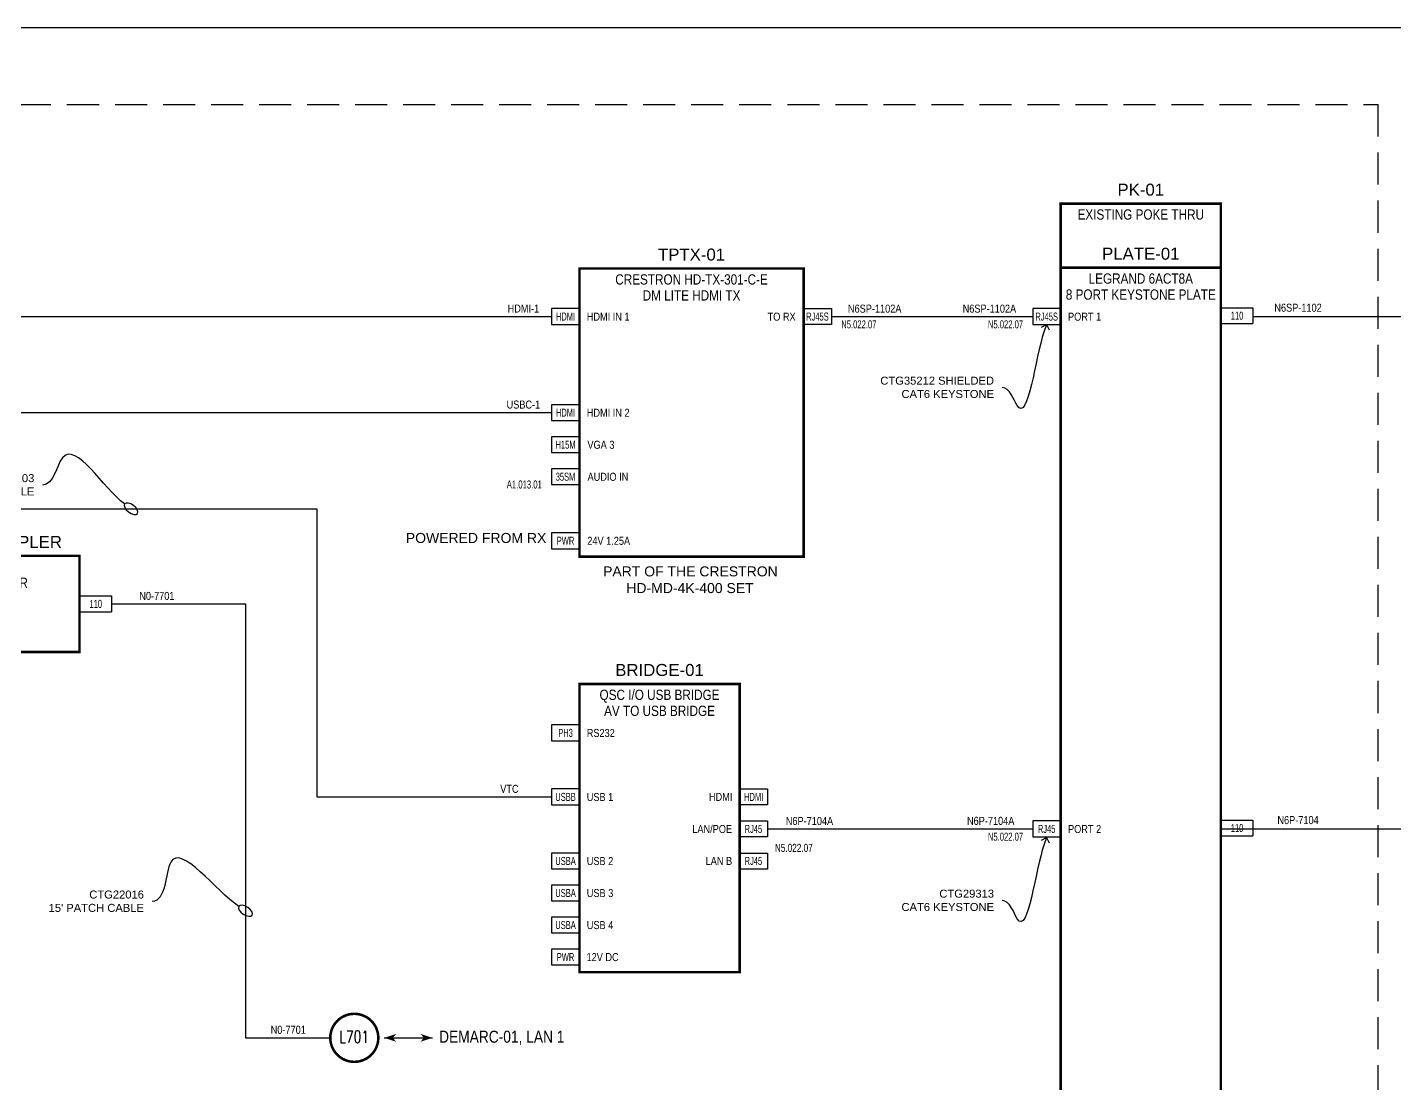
# Model space of a CAD drawing. Extents: x 0 to 120, y 0 to 39.
# Drawn here: x 8.58 to 19.26, y 21.05 to 29.3 of the extents above; entities that cross this region are included whole.
import ezdxf
from ezdxf import colors
from ezdxf.entities.mleader import LeaderData, LeaderLine
from ezdxf.enums import TextEntityAlignment as Align
from ezdxf.math import Vec2, Vec3

# ---------------------------------------------------------------- set-up
doc = ezdxf.new("R2010")
doc.units = 0
doc.header["$MEASUREMENT"] = 0
doc.linetypes.add('HIDDEN', pattern=[0.375, 0.25, -0.125])
doc.layers.get('0').update_dxf_attribs({"linetype": 'CONTINUOUS'})
doc.layers.get('DEFPOINTS').update_dxf_attribs({"linetype": 'CONTINUOUS'})
for name, color, linetype in [('AV-Func-AudL', 170, 'CONTINUOUS'), ('AV-Func-Ctrl', 210, 'CONTINUOUS'), ('AV-Func-Data', 212, 'CONTINUOUS'), ('AV-Func-DLAN', 214, 'CONTINUOUS'), ('AV-Func-DLAN @ 1', 214, 'CONTINUOUS'), ('AV-Func-Powr', 42, 'CONTINUOUS'), ('AV-Func-VidD', 103, 'CONTINUOUS'), ('AV-Func-VidH', 105, 'CONTINUOUS'), ('CABLE-NUM', 7, 'CONTINUOUS'), ('Cable_Riser', 7, 'HIDDEN'), ('Con-Detail', 9, 'CONTINUOUS'), ('DEVICE-NUM', 7, 'CONTINUOUS'), ('TEXT-MEDIUM', 1, 'CONTINUOUS')]:
    doc.layers.add(name, color=color, linetype=linetype)
doc.styles.add('Cable Number', font='ARIALN.TTF')
doc.styles.add('ConDetail', font='swisscl.ttf', dxfattribs={"width": 0.75, "height": 0.0625})
doc.styles.add('Connection Detail', font='swisscl.ttf')
doc.styles.add('DimText', font='romans.shx')
doc.styles.add('NARROW', font='ARIALN.TTF')
doc.styles.add('SIMPLEX', font='SIMPLEX')
doc.styles.get("Standard").update_dxf_attribs({"font": 'arial.ttf'})

# ---------------------------------------------------------------- blocks, each defined once
blk = doc.blocks.new('*U29')
at = {"layer": 'CABLE-NUM', "style": 'Cable Number'}
blk.add_attdef('CABLE-NUM', text='', height=0.0625, dxfattribs=at).set_placement((0.336, 0.062), align=Align.MIDDLE_CENTER)
blk = doc.blocks.new('*U32')
at = {"layer": 'CABLE-NUM', "style": 'Cable Number'}
blk.add_attdef('CABLE-NUM', text='', height=0.0625, dxfattribs=at).set_placement((-0.219, 0.063), align=Align.MIDDLE_CENTER)
blk = doc.blocks.new('*U35')
at = {"const_width": 0.02}
blk.add_lwpolyline([(0, 0.375), (1.75, 0.375), (1.75, -1.875), (0, -1.875)], close=True, dxfattribs=at)
for p in [(0, 0), (1.75, 0), (0, -0.25), (1.75, -0.25), (0, -0.5), (1.75, -0.5), (0, -0.75), (1.75, -0.75), (0, -1), (1.75, -1), (0, -1.25), (1.75, -1.25), (0, -1.5), (1.75, -1.5), (0, -1.75), (1.75, -1.75)]:
    blk.add_point(p)
blk.add_attdef('DEVICE', text='', height=0.0938).set_placement((0.875, 0.4375), align=Align.CENTER)
at = {"style": 'NARROW'}
for tag, p in [('MODEL', (0.875, 0.25)), ('DESC', (0.875, 0.125))]:
    blk.add_attdef(tag, text='', height=0.08, dxfattribs=at).set_placement(p, align=Align.CENTER)
for tag, p in [('INPUT1', (0.0625, 0)), ('INPUT2', (0.0625, -0.25)), ('INPUT3', (0.0625, -0.5)), ('INPUT4', (0.0625, -0.75)), ('INPUT5', (0.0625, -1)), ('INPUT6', (0.0625, -1.25)), ('INPUT7', (0.0625, -1.5)), ('INPUT8', (0.0625, -1.75))]:
    blk.add_attdef(tag, text='', height=0.0625, dxfattribs=at).set_placement(p, align=Align.MIDDLE_LEFT)
for tag, p in [('OUTPUT1', (1.6875, 0)), ('OUTPUT2', (1.6875, -0.25)), ('OUTPUT3', (1.6875, -0.5)), ('OUTPUT4', (1.6875, -0.75)), ('OUTPUT5', (1.6875, -1)), ('OUTPUT6', (1.6875, -1.25)), ('OUTPUT7', (1.6875, -1.5)), ('OUTPUT8', (1.6875, -1.75))]:
    blk.add_attdef(tag, text='', height=0.0625, dxfattribs=at).set_placement(p, align=Align.MIDDLE_RIGHT)
blk = doc.blocks.new('*U37')
for p, q in [((0, 0.062), (0.219, 0.062)), ((0, -0.031), (0, 0.031)), ((0.031, 0.062), (0.188, 0.062)), ((0.219, 0.031), (0.219, -0.031)), ((0.219, -0.062), (0, -0.062)), ((0.188, -0.062), (0.031, -0.062))]:
    blk.add_line(p, q)
for points in [[(0, 0.062), (0, -0.062)], [(0.219, 0.062), (0.219, -0.062)]]:
    blk.add_lwpolyline(points)
at = {"style": 'Connection Detail', "width": 0.75}
blk.add_attdef('CONNECTOR', text='', height=0.0625, dxfattribs=at).set_placement((0.106, 0), align=Align.MIDDLE_CENTER)
at = {"layer": 'Con-Detail', "style": 'ConDetail', "width": 0.716609}
blk.add_attdef('CON-DETAIL', text='', height=0.0625, dxfattribs=at).set_placement((0.294, -0.092), (0.569, -0.092), align=Align.FIT)
at = {"layer": 'DEVICE-NUM', "style": 'NARROW'}
blk.add_attdef('DEVICE', text='', height=0.0625, dxfattribs=at).set_placement((-0.062, 0.031), align=Align.TOP_RIGHT)
blk = doc.blocks.new('Connector V5')
for p, q in [((0, 0.062), (-0.219, 0.062)), ((-0.219, 0.031), (-0.219, -0.031)), ((-0.031, 0.062), (-0.188, 0.062)), ((0, -0.031), (0, 0.031)), ((-0.219, -0.062), (0, -0.062)), ((-0.188, -0.062), (-0.031, -0.062))]:
    blk.add_line(p, q)
for points in [[(-0.219, 0.062), (-0.219, -0.062)], [(0, 0.062), (0, -0.062)]]:
    blk.add_lwpolyline(points)
at = {"style": 'Connection Detail', "width": 0.75}
blk.add_attdef('CONNECTOR', text='', height=0.0625, dxfattribs=at).set_placement((-0.109, 0), align=Align.MIDDLE_CENTER)
at = {"layer": 'Con-Detail', "style": 'ConDetail', "width": 0.716609}
blk.add_attdef('CON-DETAIL', text='', height=0.0625, dxfattribs=at).set_placement((-0.569, -0.092), (-0.294, -0.092), align=Align.FIT)
at = {"layer": 'DEVICE-NUM', "style": 'NARROW'}
blk.add_attdef('DEVICE', text='', height=0.0625, dxfattribs=at).set_placement((0.062, 0.031), align=Align.TOP_LEFT)
blk = doc.blocks.new('*U79')
at = {"const_width": 0.02}
blk.add_lwpolyline([(0, 0.382), (1.25, 0.382), (1.25, -1.868), (0, -1.868)], close=True, dxfattribs=at)
for p in [(1.25, 0), (1.25, -0.25), (1.25, -0.5), (1.25, -0.75), (1.25, -1), (1.25, -1.25), (1.25, -1.5), (1.25, -1.75)]:
    blk.add_point(p)
at = {"layer": 'DEFPOINTS'}
for p in [(0, 0), (0, -0.25), (0, -0.5), (0, -0.75), (0, -1), (0, -1.25), (0, -1.5), (0, -1.75)]:
    blk.add_point(p, dxfattribs=at)
blk.add_attdef('DEVICE', text='', height=0.0938).set_placement((0.625, 0.444), align=Align.CENTER)
at = {"style": 'NARROW'}
for tag, p in [('MODEL', (0.625, 0.257)), ('DESC', (0.625, 0.132))]:
    blk.add_attdef(tag, text='', height=0.08, dxfattribs=at).set_placement(p, align=Align.CENTER)
for tag, p in [('INPUT1', (0.062, 0.007)), ('INPUT2', (0.062, -0.243)), ('INPUT3', (0.062, -0.493)), ('INPUT4', (0.062, -0.743)), ('INPUT5', (0.062, -0.993)), ('INPUT6', (0.062, -1.243)), ('INPUT7', (0.062, -1.493)), ('INPUT8', (0.062, -1.743))]:
    blk.add_attdef(tag, text='', height=0.0625, dxfattribs=at).set_placement(p, align=Align.MIDDLE_LEFT)
for tag, p in [('OUTPUT1', (1.187, 0.007)), ('OUTPUT2', (1.187, -0.243)), ('OUTPUT3', (1.187, -0.493)), ('OUTPUT4', (1.187, -0.743)), ('OUTPUT5', (1.187, -0.993)), ('OUTPUT6', (1.187, -1.243)), ('OUTPUT7', (1.187, -1.493)), ('OUTPUT8', (1.187, -1.743))]:
    blk.add_attdef(tag, text='', height=0.0625, dxfattribs=at).set_placement(p, align=Align.MIDDLE_RIGHT)
blk = doc.blocks.new('Connector-G')
for p, q in [((0, 0.062), (-0.219, 0.062)), ((-0.031, 0.062), (-0.188, 0.062)), ((-0.219, -0.062), (0, -0.062)), ((-0.188, -0.062), (-0.031, -0.062))]:
    blk.add_line(p, q)
for points in [[(-0.219, 0.062), (-0.219, -0.062)], [(0, 0.062), (0, -0.062)]]:
    blk.add_lwpolyline(points)
at = {"style": 'DimText'}
blk.add_text('KMM V1.0 (C)', height=9.999999999999999e-52, dxfattribs=at).set_placement((-0.219, 0.062))
at = {"style": 'Connection Detail', "width": 0.75}
blk.add_attdef('CONNECTOR', text='', height=0.0625, dxfattribs=at).set_placement((-0.109, 0), align=Align.MIDDLE_CENTER)
at = {"style": 'Connection Detail'}
blk.add_attdef('CON-DETAIL', text='', height=0.0625, dxfattribs=at).set_placement((-0.281, -0.116), align=Align.TOP_RIGHT)
at = {"layer": 'CABLE-NUM', "style": 'NARROW'}
blk.add_attdef('DEVICE', text='', height=0.0625, dxfattribs=at).set_placement((0.062, 0.031), align=Align.TOP_LEFT)
blk = doc.blocks.new('*U45')
for p, q in [((0, 0.062), (0.219, 0.062)), ((0.031, 0.062), (0.188, 0.062)), ((0.219, -0.063), (0, -0.063)), ((0.188, -0.063), (0.031, -0.063))]:
    blk.add_line(p, q)
for points in [[(0, 0.062), (0, -0.063)], [(0.219, 0.062), (0.219, -0.063)]]:
    blk.add_lwpolyline(points)
at = {"style": 'DimText'}
blk.add_text('KMM V1.0 (C)', height=9.999999999999999e-52, dxfattribs=at).set_placement((0.219, 0.062))
at = {"style": 'Connection Detail', "width": 0.75}
blk.add_attdef('CONNECTOR', text='', height=0.0625, dxfattribs=at).set_placement((0.106, 0), align=Align.MIDDLE_CENTER)
at = {"style": 'Connection Detail'}
blk.add_attdef('CON-DETAIL', text='', height=0.0625, dxfattribs=at).set_placement((0.281, -0.116), align=Align.TOP_LEFT)
at = {"layer": 'CABLE-NUM', "style": 'NARROW'}
blk.add_attdef('DEVICE', text='', height=0.0625, dxfattribs=at).set_placement((-0.063, 0.031), align=Align.TOP_RIGHT)
blk = doc.blocks.new('*U31')
for p, q in [((0, 0.062), (0.219, 0.062)), ((0.031, 0.062), (0.188, 0.062)), ((0.219, -0.063), (0, -0.063)), ((0.188, -0.063), (0.031, -0.063))]:
    blk.add_line(p, q)
for points in [[(0, 0.062), (0, -0.063)], [(0.219, 0.062), (0.219, -0.063)]]:
    blk.add_lwpolyline(points)
at = {"style": 'DimText'}
blk.add_text('KMM V1.0 (C)', height=9.999999999999999e-52, dxfattribs=at).set_placement((0.219, 0.062))
at = {"style": 'Connection Detail', "width": 0.75}
blk.add_attdef('CONNECTOR', text='', height=0.0625, dxfattribs=at).set_placement((0.106, 0), align=Align.MIDDLE_CENTER)
at = {"style": 'Connection Detail'}
blk.add_attdef('CON-DETAIL', text='', height=0.0625, dxfattribs=at).set_placement((0.281, -0.116), align=Align.TOP_LEFT)
at = {"layer": 'CABLE-NUM', "style": 'NARROW'}
blk.add_attdef('DEVICE', text='', height=0.0625, dxfattribs=at).set_placement((-0.063, 0.031), align=Align.TOP_RIGHT)
blk = doc.blocks.new('*U80')
at = {"layer": 'CABLE-NUM', "style": 'Cable Number'}
blk.add_attdef('CABLE-NUM', text='', height=0.0625, dxfattribs=at).set_placement((-0.328, 0.063), align=Align.MIDDLE_CENTER)
blk = doc.blocks.new('*U96')
for points in [[(0, 0.062), (0, -0.062)], [(0, 0.062), (0.25, 0.062)], [(0.25, 0.062), (0.25, -0.062)], [(0, -0.062), (0.25, -0.062)]]:
    blk.add_lwpolyline(points)
at = {"style": 'Connection Detail', "width": 0.75}
blk.add_attdef('CONNECTOR', text='', height=0.0625, dxfattribs=at).set_placement((0.122, 0), align=Align.MIDDLE_CENTER)
at = {"layer": 'CABLE-NUM', "style": 'NARROW'}
blk.add_attdef('CABLE-NUM', text='', height=0.0625, dxfattribs=at).set_placement((0.594, 0.062), align=Align.MIDDLE_CENTER)
at = {"layer": 'Con-Detail', "style": 'Connection Detail', "width": 14.647704}
blk.add_attdef('CON-DETAIL', text='', height=0.0625, dxfattribs=at).set_placement((0.293, -0.116), (0.58, -0.116), align=Align.FIT)
blk = doc.blocks.new('*U97')
at = {"const_width": 0.02}
blk.add_lwpolyline([(0, 0.382), (1.25, 0.382), (1.25, -0.368), (0, -0.368)], close=True, dxfattribs=at)
for p in [(1.25, 0), (1.25, -0.25)]:
    blk.add_point(p)
at = {"layer": 'DEFPOINTS'}
for p in [(0, 0), (0, -0.25)]:
    blk.add_point(p, dxfattribs=at)
blk.add_attdef('DEVICE', text='', height=0.0938).set_placement((0.625, 0.444), align=Align.CENTER)
at = {"style": 'NARROW'}
for tag, p in [('MODEL', (0.625, 0.257)), ('DESC', (0.625, 0.132))]:
    blk.add_attdef(tag, text='', height=0.08, dxfattribs=at).set_placement(p, align=Align.CENTER)
for tag, p in [('INPUT1', (0.062, 0.007)), ('INPUT2', (0.062, -0.243))]:
    blk.add_attdef(tag, text='', height=0.0625, dxfattribs=at).set_placement(p, align=Align.MIDDLE_LEFT)
for tag, p in [('OUTPUT1', (1.187, 0.007)), ('OUTPUT2', (1.187, -0.243))]:
    blk.add_attdef(tag, text='', height=0.0625, dxfattribs=at).set_placement(p, align=Align.MIDDLE_RIGHT)
blk = doc.blocks.new('*U44')
at = {"layer": 'CABLE-NUM', "style": 'Cable Number'}
blk.add_attdef('CABLE-NUM', text='', height=0.0625, dxfattribs=at).set_placement((0.336, 0.063), align=Align.MIDDLE_CENTER)
blk = doc.blocks.new('*U108')
at = {"const_width": 0.02}
blk.add_lwpolyline([(0, 0.382), (1.25, 0.382), (1.25, -10.618), (0, -10.618)], close=True, dxfattribs=at)
for p in [(1.25, 0), (1.25, -0.25), (1.25, -0.5), (1.25, -0.75), (1.25, -1), (1.25, -1.25), (1.25, -1.5), (1.25, -1.75), (1.25, -2), (1.25, -2.25), (1.25, -2.5), (1.25, -2.75), (1.25, -3), (1.25, -3.25), (1.25, -3.5), (1.25, -3.75), (1.25, -4), (1.25, -4.25), (1.25, -4.5), (1.25, -4.75), (1.25, -5), (1.25, -5.25), (1.25, -5.5), (1.25, -5.75), (1.25, -6), (1.25, -6.25), (1.25, -6.5), (1.25, -6.75), (1.25, -7), (1.25, -7.25), (1.25, -7.5), (1.25, -7.75), (1.25, -8), (1.25, -8.25), (1.25, -8.5), (1.25, -8.75), (1.25, -9), (1.25, -9.25), (1.25, -9.5), (1.25, -9.75), (1.25, -10), (1.25, -10.25), (1.25, -10.5)]:
    blk.add_point(p)
at = {"layer": 'DEFPOINTS'}
for p in [(0, 0), (0, -0.25), (0, -0.5), (0, -0.75), (0, -1), (0, -1.25), (0, -1.5), (0, -1.75), (0, -2), (0, -2.25), (0, -2.5), (0, -2.75), (0, -3), (0, -3.25), (0, -3.5), (0, -3.75), (0, -4), (0, -4.25), (0, -4.5), (0, -4.75), (0, -5), (0, -5.25), (0, -5.5), (0, -5.75), (0, -6), (0, -6.25), (0, -6.5), (0, -6.75), (0, -7), (0, -7.25), (0, -7.5), (0, -7.75), (0, -8), (0, -8.25), (0, -8.5), (0, -8.75), (0, -9), (0, -9.25), (0, -9.5), (0, -9.75), (0, -10), (0, -10.25), (0, -10.5)]:
    blk.add_point(p, dxfattribs=at)
blk.add_attdef('DEVICE', text='', height=0.0938).set_placement((0.625, 0.444), align=Align.CENTER)
at = {"style": 'NARROW'}
for tag, p in [('MODEL', (0.625, 0.257)), ('DESC', (0.625, 0.132))]:
    blk.add_attdef(tag, text='', height=0.08, dxfattribs=at).set_placement(p, align=Align.CENTER)
for tag, p in [('INPUT1', (0.062, 0.007)), ('INPUT2', (0.062, -0.243)), ('INPUT3', (0.062, -0.493)), ('INPUT4', (0.062, -0.743)), ('INPUT5', (0.062, -0.993)), ('INPUT6', (0.062, -1.243)), ('INPUT7', (0.062, -1.493)), ('INPUT8', (0.062, -1.743)), ('INPUT9', (0.062, -1.993)), ('INPUT10', (0.062, -2.243)), ('INPUT11', (0.062, -2.493)), ('INPUT12', (0.062, -2.743)), ('INPUT13', (0.062, -2.993)), ('INPUT14', (0.062, -3.243)), ('INPUT15', (0.062, -3.493)), ('INPUT16', (0.062, -3.743)), ('INPUT17', (0.062, -3.993)), ('INPUT18', (0.062, -4.243)), ('INPUT19', (0.062, -4.493)), ('INPUT20', (0.062, -4.743)), ('INPUT21', (0.062, -4.993)), ('INPUT22', (0.062, -5.243)), ('INPUT23', (0.062, -5.493)), ('INPUT24', (0.062, -5.743)), ('INPUT25', (0.062, -5.993)), ('INPUT26', (0.062, -6.243)), ('INPUT27', (0.062, -6.493)), ('INPUT28', (0.062, -6.743)), ('INPUT29', (0.062, -6.993)), ('INPUT30', (0.062, -7.243)), ('INPUT31', (0.062, -7.493)), ('INPUT32', (0.062, -7.743)), ('INPUT33', (0.062, -7.993)), ('INPUT34', (0.062, -8.243)), ('INPUT35', (0.062, -8.493)), ('INPUT36', (0.062, -8.743)), ('INPUT37', (0.062, -8.993)), ('INPUT38', (0.062, -9.243)), ('INPUT39', (0.062, -9.493)), ('INPUT40', (0.062, -9.743)), ('INPUT41', (0.062, -9.993)), ('INPUT42', (0.062, -10.243)), ('INPUT43', (0.062, -10.493))]:
    blk.add_attdef(tag, text='', height=0.0625, dxfattribs=at).set_placement(p, align=Align.MIDDLE_LEFT)
for tag, p in [('OUTPUT1', (1.187, 0.007)), ('OUTPUT2', (1.187, -0.243)), ('OUTPUT3', (1.187, -0.493)), ('OUTPUT4', (1.187, -0.743)), ('OUTPUT5', (1.187, -0.993)), ('OUTPUT6', (1.187, -1.243)), ('OUTPUT7', (1.187, -1.493)), ('OUTPUT8', (1.187, -1.743)), ('OUTPUT9', (1.187, -1.993)), ('OUTPUT10', (1.187, -2.243)), ('OUTPUT11', (1.187, -2.493)), ('OUTPUT12', (1.187, -2.743)), ('OUTPUT13', (1.187, -2.993)), ('OUTPUT14', (1.187, -3.243)), ('OUTPUT15', (1.187, -3.493)), ('OUTPUT16', (1.187, -3.743)), ('OUTPUT17', (1.187, -3.993)), ('OUTPUT18', (1.187, -4.243)), ('OUTPUT19', (1.187, -4.493)), ('OUTPUT20', (1.187, -4.743)), ('OUTPUT21', (1.187, -4.993)), ('OUTPUT22', (1.187, -5.243)), ('OUTPUT23', (1.187, -5.493)), ('OUTPUT24', (1.187, -5.743)), ('OUTPUT25', (1.187, -5.993)), ('OUTPUT26', (1.187, -6.243)), ('OUTPUT27', (1.187, -6.493)), ('OUTPUT28', (1.187, -6.743)), ('OUTPUT29', (1.187, -6.993)), ('OUTPUT30', (1.187, -7.243)), ('OUTPUT31', (1.187, -7.493)), ('OUTPUT32', (1.187, -7.743)), ('OUTPUT33', (1.187, -7.993)), ('OUTPUT34', (1.187, -8.243)), ('OUTPUT35', (1.187, -8.493)), ('OUTPUT36', (1.187, -8.743)), ('OUTPUT37', (1.187, -8.993)), ('OUTPUT38', (1.187, -9.243)), ('OUTPUT39', (1.187, -9.493)), ('OUTPUT40', (1.187, -9.743)), ('OUTPUT41', (1.187, -9.993)), ('OUTPUT42', (1.187, -10.243)), ('OUTPUT43', (1.187, -10.493))]:
    blk.add_attdef(tag, text='', height=0.0625, dxfattribs=at).set_placement(p, align=Align.MIDDLE_RIGHT)
blk = doc.blocks.new('Cable Number V1')
at = {"layer": 'CABLE-NUM', "style": 'Cable Number'}
blk.add_attdef('CABLE-NUM', text='', height=0.0625, dxfattribs=at).set_placement((-0.328, 0.063), align=Align.MIDDLE_CENTER)
blk = doc.blocks.new('ARROW-L')
for points in [[(-0.094, 0.031), (-0.065, 0), (0, 0)], [(-0.094, -0.031), (-0.065, 0), (0, 0)]]:
    blk.add_solid(points)
blk = doc.blocks.new('*U104')
at = {"const_width": 0.02}
blk.add_lwpolyline([(0, 0, 1), (0.375, 0, 1)], format="xyb", close=True, dxfattribs=at)
at = {"layer": 'TEXT-MEDIUM'}
blk.add_lwpolyline([(0.422, 0), (0.797, 0)], dxfattribs=at)
at = {"layer": 'TEXT-MEDIUM', "rotation": 180.0132590506955}
blk.add_blockref('ARROW-L', (0.422, 0), dxfattribs=at)
at = {"layer": 'TEXT-MEDIUM', "xscale": -1, "rotation": 179.9867409493044}
blk.add_blockref('ARROW-L', (0.797, 0), dxfattribs=at)
at = {"layer": 'TEXT-MEDIUM', "style": 'SIMPLEX', "width": 0.75}
blk.add_attdef('JUMPER', text='', height=0.0938, dxfattribs=at).set_placement((0.188, -0.066), align=Align.BOTTOM_CENTER)
at = {"layer": 'TEXT-MEDIUM', "style": 'NARROW'}
blk.add_attdef('DESC', text='', height=0.0938, dxfattribs=at).set_placement((0.858, 0), align=Align.MIDDLE_LEFT)
blk = doc.blocks.new('*U150')
at = {"const_width": 0.02}
blk.add_lwpolyline([(0, 0.382), (1.25, 0.382), (1.25, -7.868), (0, -7.868)], close=True, dxfattribs=at)
for p in [(1.25, 0), (1.25, -0.25), (1.25, -0.5), (1.25, -0.75), (1.25, -1), (1.25, -1.25), (1.25, -1.5), (1.25, -1.75), (1.25, -2), (1.25, -2.25), (1.25, -2.5), (1.25, -2.75), (1.25, -3), (1.25, -3.25), (1.25, -3.5), (1.25, -3.75), (1.25, -4), (1.25, -4.25), (1.25, -4.5), (1.25, -4.75), (1.25, -5), (1.25, -5.25), (1.25, -5.5), (1.25, -5.75), (1.25, -6), (1.25, -6.25), (1.25, -6.5), (1.25, -6.75), (1.25, -7), (1.25, -7.25), (1.25, -7.5), (1.25, -7.75)]:
    blk.add_point(p)
at = {"layer": 'DEFPOINTS'}
for p in [(0, 0), (0, -0.25), (0, -0.5), (0, -0.75), (0, -1), (0, -1.25), (0, -1.5), (0, -1.75), (0, -2), (0, -2.25), (0, -2.5), (0, -2.75), (0, -3), (0, -3.25), (0, -3.5), (0, -3.75), (0, -4), (0, -4.25), (0, -4.5), (0, -4.75), (0, -5), (0, -5.25), (0, -5.5), (0, -5.75), (0, -6), (0, -6.25), (0, -6.5), (0, -6.75), (0, -7), (0, -7.25), (0, -7.5), (0, -7.75)]:
    blk.add_point(p, dxfattribs=at)
blk.add_attdef('DEVICE', text='', height=0.0938).set_placement((0.625, 0.444), align=Align.CENTER)
at = {"style": 'NARROW'}
for tag, p in [('MODEL', (0.625, 0.257)), ('DESC', (0.625, 0.132))]:
    blk.add_attdef(tag, text='', height=0.08, dxfattribs=at).set_placement(p, align=Align.CENTER)
for tag, p in [('INPUT1', (0.062, 0.007)), ('INPUT2', (0.062, -0.243)), ('INPUT3', (0.062, -0.493)), ('INPUT4', (0.062, -0.743)), ('INPUT5', (0.062, -0.993)), ('INPUT6', (0.062, -1.243)), ('INPUT7', (0.062, -1.493)), ('INPUT8', (0.062, -1.743)), ('INPUT9', (0.062, -1.993)), ('INPUT10', (0.062, -2.243)), ('INPUT11', (0.062, -2.493)), ('INPUT12', (0.062, -2.743)), ('INPUT13', (0.062, -2.993)), ('INPUT14', (0.062, -3.243)), ('INPUT15', (0.062, -3.493)), ('INPUT16', (0.062, -3.743)), ('INPUT17', (0.062, -3.993)), ('INPUT18', (0.062, -4.243)), ('INPUT19', (0.062, -4.493)), ('INPUT20', (0.062, -4.743)), ('INPUT21', (0.062, -4.993)), ('INPUT22', (0.062, -5.243)), ('INPUT23', (0.062, -5.493)), ('INPUT24', (0.062, -5.743)), ('INPUT25', (0.062, -5.993)), ('INPUT26', (0.062, -6.243)), ('INPUT27', (0.062, -6.493)), ('INPUT28', (0.062, -6.743)), ('INPUT29', (0.062, -6.993)), ('INPUT30', (0.062, -7.243)), ('INPUT31', (0.062, -7.493)), ('INPUT32', (0.062, -7.743))]:
    blk.add_attdef(tag, text='', height=0.0625, dxfattribs=at).set_placement(p, align=Align.MIDDLE_LEFT)
for tag, p in [('OUTPUT1', (1.187, 0.007)), ('OUTPUT2', (1.187, -0.243)), ('OUTPUT3', (1.187, -0.493)), ('OUTPUT4', (1.187, -0.743)), ('OUTPUT5', (1.187, -0.993)), ('OUTPUT6', (1.187, -1.243)), ('OUTPUT7', (1.187, -1.493)), ('OUTPUT8', (1.187, -1.743)), ('OUTPUT9', (1.187, -1.993)), ('OUTPUT10', (1.187, -2.243)), ('OUTPUT11', (1.187, -2.493)), ('OUTPUT12', (1.187, -2.743)), ('OUTPUT13', (1.187, -2.993)), ('OUTPUT14', (1.187, -3.243)), ('OUTPUT15', (1.187, -3.493)), ('OUTPUT16', (1.187, -3.743)), ('OUTPUT17', (1.187, -3.993)), ('OUTPUT18', (1.187, -4.243)), ('OUTPUT19', (1.187, -4.493)), ('OUTPUT20', (1.187, -4.743)), ('OUTPUT21', (1.187, -4.993)), ('OUTPUT22', (1.187, -5.243)), ('OUTPUT23', (1.187, -5.493)), ('OUTPUT24', (1.187, -5.743)), ('OUTPUT25', (1.187, -5.993)), ('OUTPUT26', (1.187, -6.243)), ('OUTPUT27', (1.187, -6.493)), ('OUTPUT28', (1.187, -6.743)), ('OUTPUT29', (1.187, -6.993)), ('OUTPUT30', (1.187, -7.243)), ('OUTPUT31', (1.187, -7.493)), ('OUTPUT32', (1.187, -7.743))]:
    blk.add_attdef(tag, text='', height=0.0625, dxfattribs=at).set_placement(p, align=Align.MIDDLE_RIGHT)
blk = doc.blocks.new('ellipse')
at = {"color": 0, "extrusion": (0, 0, -1)}
blk.add_ellipse((0, 0), major_axis=(1, 0), ratio=0.5, dxfattribs=at)
blk = doc.blocks.new('*U30')
at = {"layer": 'CABLE-NUM', "style": 'Cable Number'}
blk.add_attdef('CABLE-NUM', text='', height=0.0625, dxfattribs=at).set_placement((-0.328, 0.063), align=Align.MIDDLE_CENTER)
blk = doc.blocks.new('*U119')
at = {"layer": 'CABLE-NUM', "style": 'Cable Number'}
blk.add_attdef('CABLE-NUM', text='', height=0.0625, dxfattribs=at).set_placement((-0.328, 0.063), align=Align.MIDDLE_CENTER)
blk = doc.blocks.new('_Open90')
at = {"color": 0, "linetype": 'ByBlock', "lineweight": -2}
for p, q in [((0, 0), (-1, 0)), ((-0.5, 0.5), (0, 0)), ((0, 0), (-0.5, -0.5))]:
    blk.add_line(p, q, dxfattribs=at)

msp = doc.modelspace()

# ---------------------------------------------------------------- linework, layer by layer
at = {"layer": 'AV-Func-Data'}
for points in [[(5.988, 25.542), (10.844, 25.542), (10.844, 23.292), (12.676, 23.292)], [(9.241, 24.799), (10.287, 24.799), (10.287, 21.411), (10.949, 21.411)]]:
    msp.add_lwpolyline(points, dxfattribs=at)
at = {"layer": 'AV-Func-DLAN'}
for points in [[(14.364, 23.042), (16.434, 23.042)], [(17.903, 23.042), (21.212, 23.042)]]:
    msp.add_lwpolyline(points, dxfattribs=at)
at = {"layer": 'AV-Func-VidD'}
for points in [[(5.988, 27.042), (12.676, 27.042)], [(5.988, 26.292), (12.676, 26.292)]]:
    msp.add_lwpolyline(points, dxfattribs=at)
at = {"layer": 'AV-Func-VidH'}
for points in [[(14.864, 27.042), (16.434, 27.042)], [(18.153, 27.042), (26.121, 27.042)]]:
    msp.add_lwpolyline(points, dxfattribs=at)
at = {"layer": 'Cable_Riser'}
msp.add_lwpolyline([(0.643, 28.697), (19.13, 28.697), (19.13, 7.078), (0.643, 7.078), (0.643, 28.697)], close=True, dxfattribs=at)
at = {"layer": 'DEFPOINTS'}
msp.add_lwpolyline([(0, 29.3), (36.7, 29.3), (36.7, 0), (0, 0)], close=True, dxfattribs=at)

# ---------------------------------------------------------------- block references
ref = msp.add_blockref('*U108', (16.653, 27.542))
ref.add_attrib('DEVICE', 'PK-01', dxfattribs={"height": 0.0938}).set_placement((17.278, 27.986), align=Align.CENTER)
ref.add_attrib('MODEL', 'EXISTING POKE THRU', dxfattribs={"height": 0.08, "style": 'NARROW'}).set_placement((17.278, 27.799), align=Align.CENTER)
msp.add_blockref('*U35', (12.895, 27.042)).add_auto_attribs({'DEVICE': 'TPTX-01', 'MODEL': 'CRESTRON HD-TX-301-C-E', 'DESC': 'DM LITE HDMI TX'})
ref = msp.add_blockref('*U150', (16.653, 27.042))
ref.add_attrib('DEVICE', 'PLATE-01', dxfattribs={"height": 0.0938}).set_placement((17.278, 27.486), align=Align.CENTER)
ref.add_attrib('MODEL', 'LEGRAND 6ACT8A', dxfattribs={"height": 0.08, "style": 'NARROW'}).set_placement((17.278, 27.299), align=Align.CENTER)
ref.add_attrib('DESC', '8 PORT KEYSTONE PLATE', dxfattribs={"height": 0.08, "style": 'NARROW'}).set_placement((17.278, 27.174), align=Align.CENTER)
ref = msp.add_blockref('*U97', (7.741, 24.792))
ref.add_attrib('DEVICE', 'RJ45 COUPLER', dxfattribs={"height": 0.09375}).set_placement((8.366, 25.236), align=Align.CENTER)
ref.add_attrib('DESC', 'COUPLER', dxfattribs={"height": 0.08, "style": 'NARROW'}).set_placement((8.366, 24.924), align=Align.CENTER)
ref = msp.add_blockref('*U79', (12.895, 23.792))
ref.add_attrib('DEVICE', 'BRIDGE-01', dxfattribs={"height": 0.0938}).set_placement((13.52, 24.236), align=Align.CENTER)
ref.add_attrib('MODEL', 'QSC I/O USB BRIDGE', dxfattribs={"height": 0.08, "style": 'NARROW'}).set_placement((13.52, 24.049), align=Align.CENTER)
ref.add_attrib('DESC', 'AV TO USB BRIDGE', dxfattribs={"height": 0.08, "style": 'NARROW'}).set_placement((13.52, 23.924), align=Align.CENTER)
at = {"layer": 'AV-Func-AudL'}
ref = msp.add_blockref('Connector V5', (12.895, 25.792), dxfattribs=at)
ref.add_attrib('CONNECTOR', '35SM', dxfattribs={"layer": '0', "height": 0.0625, "style": 'Connection Detail', "width": 0.75}).set_placement((12.786, 25.792), align=Align.MIDDLE_CENTER)
ref.add_attrib('DEVICE_001', 'AUDIO IN', (12.958, 25.76), dxfattribs={"layer": 'DEVICE-NUM', "height": 0.0625, "style": 'NARROW'})
ref.add_attrib('CON-DETAIL', 'A1.013.01', dxfattribs={"layer": 'Con-Detail', "height": 0.0625, "style": 'ConDetail', "width": 0.867479}).set_placement((12.327, 25.7), (12.601, 25.7), align=Align.FIT)
at = {"layer": 'AV-Func-Ctrl'}
ref = msp.add_blockref('Connector-G', (12.895, 23.792), dxfattribs=at)
ref.add_attrib('CONNECTOR', 'PH3', dxfattribs={"layer": '0', "height": 0.0625, "style": 'Connection Detail', "width": 0.75}).set_placement((12.786, 23.792), align=Align.MIDDLE_CENTER)
ref.add_attrib('DEVICE_001', 'RS232', (12.952, 23.76), dxfattribs={"layer": 'DEVICE-NUM', "height": 0.0625, "style": 'NARROW'})
at = {"layer": 'AV-Func-Data'}
ref = msp.add_blockref('Connector-G', (12.895, 23.292), dxfattribs=at)
ref.add_attrib('CONNECTOR', 'USBB', dxfattribs={"layer": '0', "height": 0.0625, "style": 'Connection Detail', "width": 0.75}).set_placement((12.786, 23.292), align=Align.MIDDLE_CENTER)
ref.add_attrib('DEVICE_001', 'USB 1', (12.952, 23.26), dxfattribs={"layer": 'DEVICE-NUM', "height": 0.0625, "style": 'NARROW'})
ref = msp.add_blockref('Connector-G', (12.895, 22.792), dxfattribs=at)
ref.add_attrib('CONNECTOR', 'USBA', dxfattribs={"layer": '0', "height": 0.0625, "style": 'Connection Detail', "width": 0.75}).set_placement((12.786, 22.792), align=Align.MIDDLE_CENTER)
ref.add_attrib('DEVICE_001', 'USB 2', (12.952, 22.76), dxfattribs={"layer": 'DEVICE-NUM', "height": 0.0625, "style": 'NARROW'})
ref = msp.add_blockref('Connector-G', (12.895, 22.542), dxfattribs=at)
ref.add_attrib('CONNECTOR', 'USBA', dxfattribs={"layer": '0', "height": 0.0625, "style": 'Connection Detail', "width": 0.75}).set_placement((12.786, 22.542), align=Align.MIDDLE_CENTER)
ref.add_attrib('DEVICE_001', 'USB 3', (12.952, 22.51), dxfattribs={"layer": 'DEVICE-NUM', "height": 0.0625, "style": 'NARROW'})
ref = msp.add_blockref('Connector-G', (12.895, 22.292), dxfattribs=at)
ref.add_attrib('CONNECTOR', 'USBA', dxfattribs={"layer": '0', "height": 0.0625, "style": 'Connection Detail', "width": 0.75}).set_placement((12.786, 22.292), align=Align.MIDDLE_CENTER)
ref.add_attrib('DEVICE_001', 'USB 4', (12.952, 22.26), dxfattribs={"layer": 'DEVICE-NUM', "height": 0.0625, "style": 'NARROW'})
at = {"layer": 'AV-Func-DLAN'}
ref = msp.add_blockref('*U45', (14.145, 23.042), dxfattribs=at)
ref.add_attrib('CONNECTOR', 'RJ45', dxfattribs={"layer": '0', "height": 0.0625, "style": 'Connection Detail', "width": 0.75}).set_placement((14.253, 23.042), align=Align.MIDDLE_CENTER)
ref.add_attrib('CON-DETAIL_001', 'N5.022.07', (14.421, 22.863), dxfattribs={"layer": '0', "height": 0.0625, "style": 'Connection Detail'})
ref.add_attrib('DEVICE_001', 'LAN/POE', (13.776, 23.01), dxfattribs={"layer": 'CABLE-NUM', "height": 0.0625, "style": 'NARROW'})
ref = msp.add_blockref('Connector V5', (16.653, 23.042), dxfattribs=at)
ref.add_attrib('CONNECTOR', 'RJ45', dxfattribs={"layer": '0', "height": 0.0625, "style": 'Connection Detail', "width": 0.75}).set_placement((16.543, 23.042), align=Align.MIDDLE_CENTER)
ref.add_attrib('DEVICE_001', 'PORT 2', (16.71, 23.01), dxfattribs={"layer": 'DEVICE-NUM', "height": 0.0625, "style": 'NARROW'})
ref.add_attrib('CON-DETAIL', 'N5.022.07', dxfattribs={"layer": 'Con-Detail', "height": 0.0625, "style": 'ConDetail', "width": 0.856288}).set_placement((16.084, 22.95), (16.359, 22.95), align=Align.FIT)
ref = msp.add_blockref('*U45', (14.145, 22.792), dxfattribs=at)
ref.add_attrib('CONNECTOR', 'RJ45', dxfattribs={"layer": '0', "height": 0.0625, "style": 'Connection Detail', "width": 0.75}).set_placement((14.253, 22.792), align=Align.MIDDLE_CENTER)
ref.add_attrib('DEVICE_001', 'LAN B', (13.88, 22.761), dxfattribs={"layer": 'CABLE-NUM', "height": 0.0625, "style": 'NARROW'})
at = {"layer": 'AV-Func-DLAN @ 1'}
ref = msp.add_blockref('*U104', (10.949, 21.411), dxfattribs=at)
ref.add_attrib('JUMPER', 'L701', dxfattribs={"layer": 'TEXT-MEDIUM', "height": 0.0938, "style": 'SIMPLEX', "width": 0.75}).set_placement((11.136, 21.345), align=Align.BOTTOM_CENTER)
ref.add_attrib('DESC_001', 'DEMARC-01, LAN 1', (11.799, 21.373), dxfattribs={"layer": 'TEXT-MEDIUM', "height": 0.09375, "style": 'NARROW'})
at = {"layer": 'AV-Func-Powr'}
ref = msp.add_blockref('Connector V5', (12.895, 25.292), dxfattribs=at)
ref.add_attrib('CONNECTOR', 'PWR', dxfattribs={"layer": '0', "height": 0.0625, "style": 'Connection Detail', "width": 0.75}).set_placement((12.786, 25.292), align=Align.MIDDLE_CENTER)
ref.add_attrib('DEVICE_001', '24V 1.25A', (12.956, 25.26), dxfattribs={"layer": 'DEVICE-NUM', "height": 0.0625, "style": 'NARROW'})
ref = msp.add_blockref('Connector-G', (12.895, 22.042), dxfattribs=at)
ref.add_attrib('CONNECTOR', 'PWR', dxfattribs={"layer": '0', "height": 0.0625, "style": 'Connection Detail', "width": 0.75}).set_placement((12.786, 22.042), align=Align.MIDDLE_CENTER)
ref.add_attrib('DEVICE_001', '12V DC', (12.95, 22.01), dxfattribs={"layer": 'DEVICE-NUM', "height": 0.0625, "style": 'NARROW'})
at = {"layer": 'AV-Func-VidD'}
ref = msp.add_blockref('Connector V5', (12.895, 27.042), dxfattribs=at)
ref.add_attrib('CONNECTOR', 'HDMI', dxfattribs={"layer": '0', "height": 0.0625, "style": 'Connection Detail', "width": 0.75}).set_placement((12.786, 27.042), align=Align.MIDDLE_CENTER)
ref.add_attrib('DEVICE_001', 'HDMI IN 1', (12.952, 27.01), dxfattribs={"layer": 'DEVICE-NUM', "height": 0.0625, "style": 'NARROW'})
ref = msp.add_blockref('*U37', (14.645, 27.042), dxfattribs=at)
ref.add_attrib('CONNECTOR', 'RJ45S', dxfattribs={"layer": '0', "height": 0.0625, "style": 'Connection Detail', "width": 0.75}).set_placement((14.753, 27.042), align=Align.MIDDLE_CENTER)
ref.add_attrib('DEVICE_001', 'TO RX', (14.364, 27.01), dxfattribs={"layer": 'DEVICE-NUM', "height": 0.0625, "style": 'NARROW'})
ref.add_attrib('CON-DETAIL', 'N5.022.07', dxfattribs={"layer": 'Con-Detail', "height": 0.0625, "style": 'ConDetail', "width": 0.856288}).set_placement((14.939, 26.95), (15.214, 26.95), align=Align.FIT)
ref = msp.add_blockref('Connector V5', (16.653, 27.042), dxfattribs=at)
ref.add_attrib('CONNECTOR', 'RJ45S', dxfattribs={"layer": '0', "height": 0.0625, "style": 'Connection Detail', "width": 0.75}).set_placement((16.543, 27.042), align=Align.MIDDLE_CENTER)
ref.add_attrib('DEVICE_001', 'PORT 1', (16.71, 27.01), dxfattribs={"layer": 'DEVICE-NUM', "height": 0.0625, "style": 'NARROW'})
ref.add_attrib('CON-DETAIL', 'N5.022.07', dxfattribs={"layer": 'Con-Detail', "height": 0.0625, "style": 'ConDetail', "width": 0.856288}).set_placement((16.084, 26.95), (16.359, 26.95), align=Align.FIT)
ref = msp.add_blockref('Connector V5', (12.895, 26.292), dxfattribs=at)
ref.add_attrib('CONNECTOR', 'HDMI', dxfattribs={"layer": '0', "height": 0.0625, "style": 'Connection Detail', "width": 0.75}).set_placement((12.786, 26.292), align=Align.MIDDLE_CENTER)
ref.add_attrib('DEVICE_001', 'HDMI IN 2', (12.952, 26.26), dxfattribs={"layer": 'DEVICE-NUM', "height": 0.0625, "style": 'NARROW'})
ref = msp.add_blockref('*U31', (14.145, 23.292), dxfattribs=at)
ref.add_attrib('CONNECTOR', 'HDMI', dxfattribs={"layer": '0', "height": 0.0625, "style": 'Connection Detail', "width": 0.75}).set_placement((14.255, 23.292), align=Align.MIDDLE_CENTER)
ref.add_attrib('DEVICE_001', 'HDMI', (13.906, 23.261), dxfattribs={"layer": 'CABLE-NUM', "height": 0.0625, "style": 'NARROW'})
at = {"layer": 'AV-Func-VidH'}
ref = msp.add_blockref('Connector V5', (12.895, 26.042), dxfattribs=at)
ref.add_attrib('CONNECTOR', 'H15M', dxfattribs={"layer": '0', "height": 0.0625, "style": 'Connection Detail', "width": 0.75}).set_placement((12.786, 26.042), align=Align.MIDDLE_CENTER)
ref.add_attrib('DEVICE_001', 'VGA 3', (12.957, 26.01), dxfattribs={"layer": 'DEVICE-NUM', "height": 0.0625, "style": 'NARROW'})
at = {"layer": 'CABLE-NUM'}
for name, p, values in [('*U32', (12.676, 27.042), {'CABLE-NUM': 'HDMI-1'}), ('*U32', (12.676, 26.292), {'CABLE-NUM': 'USBC-1'}), ('*U80', (12.676, 23.292), {'CABLE-NUM': 'VTC'}), ('*U119', (16.434, 23.042), {'CABLE-NUM': 'N6P-7104A'}), ('Cable Number V1', (10.949, 21.411), {'CABLE-NUM': 'N0-7701'})]:
    msp.add_blockref(name, p, dxfattribs=at).add_auto_attribs(values)
ref = msp.add_blockref('*U29', (14.864, 27.042), dxfattribs=at)
ref.add_attrib('CABLE-NUM', 'N6SP-1102A', dxfattribs={"height": 0.0625, "style": 'Cable Number'}).set_placement((15.2, 27.104), align=Align.MIDDLE_CENTER)
ref = msp.add_blockref('*U30', (16.434, 27.042), dxfattribs=at)
ref.add_attrib('CABLE-NUM', 'N6SP-1102A', dxfattribs={"height": 0.0625, "style": 'Cable Number'}).set_placement((16.096, 27.104), align=Align.MIDDLE_CENTER)
ref = msp.add_blockref('*U96', (17.903, 27.049), dxfattribs=at)
ref.add_attrib('CONNECTOR', '110', dxfattribs={"layer": '0', "height": 0.0625, "style": 'Connection Detail', "width": 0.75}).set_placement((18.03, 27.049), align=Align.MIDDLE_CENTER)
ref.add_attrib('CABLE-NUM', 'N6SP-1102', dxfattribs={"height": 0.0625, "style": 'NARROW'}).set_placement((18.506, 27.111), align=Align.MIDDLE_CENTER)
ref = msp.add_blockref('*U96', (8.991, 24.799), dxfattribs=at)
ref.add_attrib('CONNECTOR', '110', dxfattribs={"layer": '0', "height": 0.0625, "style": 'Connection Detail', "width": 0.75}).set_placement((9.118, 24.799), align=Align.MIDDLE_CENTER)
ref.add_attrib('CABLE-NUM', 'N0-7701', dxfattribs={"height": 0.0625, "style": 'NARROW'}).set_placement((9.595, 24.861), align=Align.MIDDLE_CENTER)
ref = msp.add_blockref('*U44', (14.364, 23.042), dxfattribs=at)
ref.add_attrib('CABLE-NUM', 'N6P-7104A', dxfattribs={"height": 0.0625, "style": 'Cable Number'}).set_placement((14.691, 23.104), align=Align.MIDDLE_CENTER)
ref = msp.add_blockref('*U96', (17.903, 23.049), dxfattribs=at)
ref.add_attrib('CONNECTOR', '110', dxfattribs={"layer": '0', "height": 0.0625, "style": 'Connection Detail', "width": 0.75}).set_placement((18.03, 23.049), align=Align.MIDDLE_CENTER)
ref.add_attrib('CABLE-NUM', 'N6P-7104', dxfattribs={"height": 0.0625, "style": 'NARROW'}).set_placement((18.506, 23.111), align=Align.MIDDLE_CENTER)

# ---------------------------------------------------------------- texts
at = {"insert": (12.94, 24.987), "char_height": 0.07812, "attachment_point": 4}
msp.add_mtext_dynamic_manual_height_columns('\\pi0.13916;PART OF THE CRESTRON \\P\\pi0.3208;HD-MD-4K-400 SET', width=1.62525, gutter_width=0.312, heights=[0], dxfattribs=at)
at = {"layer": 'AV-Func-Powr', "insert": (11.539, 25.313), "char_height": 0.07812, "attachment_point": 4}
msp.add_mtext_dynamic_manual_height_columns('POWERED FROM RX', width=1.43386, gutter_width=0.312, heights=[0], dxfattribs=at)

# ---------------------------------------------------------------- leaders
ml = msp.add_multileader_mtext('Standard')
ml.set_content('CTG35212 SHIELDED \\PCAT6 KEYSTONE', color=256)
ml.set_leader_properties()
ml.set_arrow_properties(name='OPEN90')
ml.build(insert=Vec2(0, 0))
ml.multileader.update_dxf_attribs({"leader_type": 2, "text_left_attachment_type": 2, "text_right_attachment_type": 2, "dogleg_length": 0.36, "arrow_head_size": 0.0625})
ctx = ml.context
ctx.base_point, ctx.char_height, ctx.arrow_head_size, ctx.landing_gap_size, ctx.plane_origin = Vec3(15.191, 26.488), 0.0625, 0.0625, 0.0625, Vec3(16.543, 26.979)
ctx.left_attachment, ctx.right_attachment, ctx.text_align_type = 2, 2, 2
notes = []
notes.append((ctx, [(0, (1, 1, 0), (16.555, 26.488), (-1, 0), 0.36, [(0, [(16.543, 26.979), (16.313, 26.347)], 0, [])])]))
ctx.mtext.insert, ctx.mtext.alignment, ctx.mtext.flow_direction = Vec3(16.132, 26.573), 3, 5
ml = msp.add_multileader_mtext('Standard')
ml.set_content("CTG28103\\P9.8' USB A-B CABLE", color=256)
ml.set_leader_properties()
ml.set_arrow_properties(name='ellipse')
ml.build(insert=Vec2(0, 0))
ml.multileader.update_dxf_attribs({"leader_type": 2, "text_left_attachment_type": 2, "text_right_attachment_type": 2, "dogleg_length": 0.36, "arrow_head_size": 0.0625})
ctx = ml.context
ctx.base_point, ctx.char_height, ctx.arrow_head_size, ctx.landing_gap_size, ctx.plane_origin = Vec3(7.762, 25.727), 0.0625, 0.0625, 0.0625, Vec3(9.575, 25.258)
ctx.left_attachment, ctx.right_attachment, ctx.text_align_type = 2, 2, 2
notes.append((ctx, [(0, (1, 1, 0), (9.061, 25.727), (-1, 0), 0.36, [(0, [(9.393, 25.542), (8.857, 25.939)], 0, [])])]))
ctx.mtext.insert, ctx.mtext.alignment, ctx.mtext.flow_direction = Vec3(8.638, 25.812), 3, 5
ml = msp.add_multileader_mtext('Standard')
ml.set_content('CTG29313\\PCAT6 KEYSTONE', color=256)
ml.set_leader_properties()
ml.set_arrow_properties(name='OPEN90')
ml.build(insert=Vec2(0, 0))
ml.multileader.update_dxf_attribs({"leader_type": 2, "text_left_attachment_type": 2, "text_right_attachment_type": 2, "dogleg_length": 0.36, "arrow_head_size": 0.0625})
ctx = ml.context
ctx.base_point, ctx.char_height, ctx.arrow_head_size, ctx.landing_gap_size, ctx.plane_origin = Vec3(15.356, 22.483), 0.0625, 0.0625, 0.0625, Vec3(16.543, 22.974)
ctx.left_attachment, ctx.right_attachment, ctx.text_align_type = 2, 2, 2
notes.append((ctx, [(0, (1, 1, 0), (16.555, 22.483), (-1, 0), 0.36, [(0, [(16.543, 22.974), (16.313, 22.341)], 0, [])])]))
ctx.mtext.insert, ctx.mtext.alignment, ctx.mtext.flow_direction = Vec3(16.132, 22.568), 3, 5
ml = msp.add_multileader_mtext('Standard')
ml.set_content("CTG22016\\P15' PATCH CABLE", color=256)
ml.set_leader_properties()
ml.set_arrow_properties(name='ellipse')
ml.build(insert=Vec2(0, 0))
ml.multileader.update_dxf_attribs({"leader_type": 2, "text_left_attachment_type": 2, "text_right_attachment_type": 2, "dogleg_length": 0.36, "arrow_head_size": 0.0625})
ctx = ml.context
ctx.base_point, ctx.char_height, ctx.arrow_head_size, ctx.landing_gap_size, ctx.plane_origin = Vec3(8.701, 22.476), 0.0625, 0.0625, 0.0625, Vec3(10.488, 21.85)
ctx.left_attachment, ctx.right_attachment, ctx.text_align_type = 2, 2, 2
notes.append((ctx, [(0, (1, 1, 0), (9.917, 22.476), (-1, 0), 0.36, [(0, [(10.287, 22.403), (9.703, 22.783)], 0, [])])]))
ctx.mtext.insert, ctx.mtext.alignment, ctx.mtext.flow_direction = Vec3(9.494, 22.561), 3, 5
for ctx, leaders in notes:
    for number, flags, end, landing, length, lines in leaders:
        leader = LeaderData()
        leader.index, (leader.has_last_leader_line, leader.has_dogleg_vector, leader.attachment_direction) = number, flags
        leader.last_leader_point, leader.dogleg_vector, leader.dogleg_length = Vec3(end), Vec3(landing), length
        for number, points, colour, breaks in lines:
            line = LeaderLine()
            line.index, line.vertices, line.color, line.breaks = number, Vec3.list(points), colors.encode_raw_color(colour), breaks
            leader.lines.append(line)
        ctx.leaders.append(leader)

doc.saveas('drawing.dxf')
